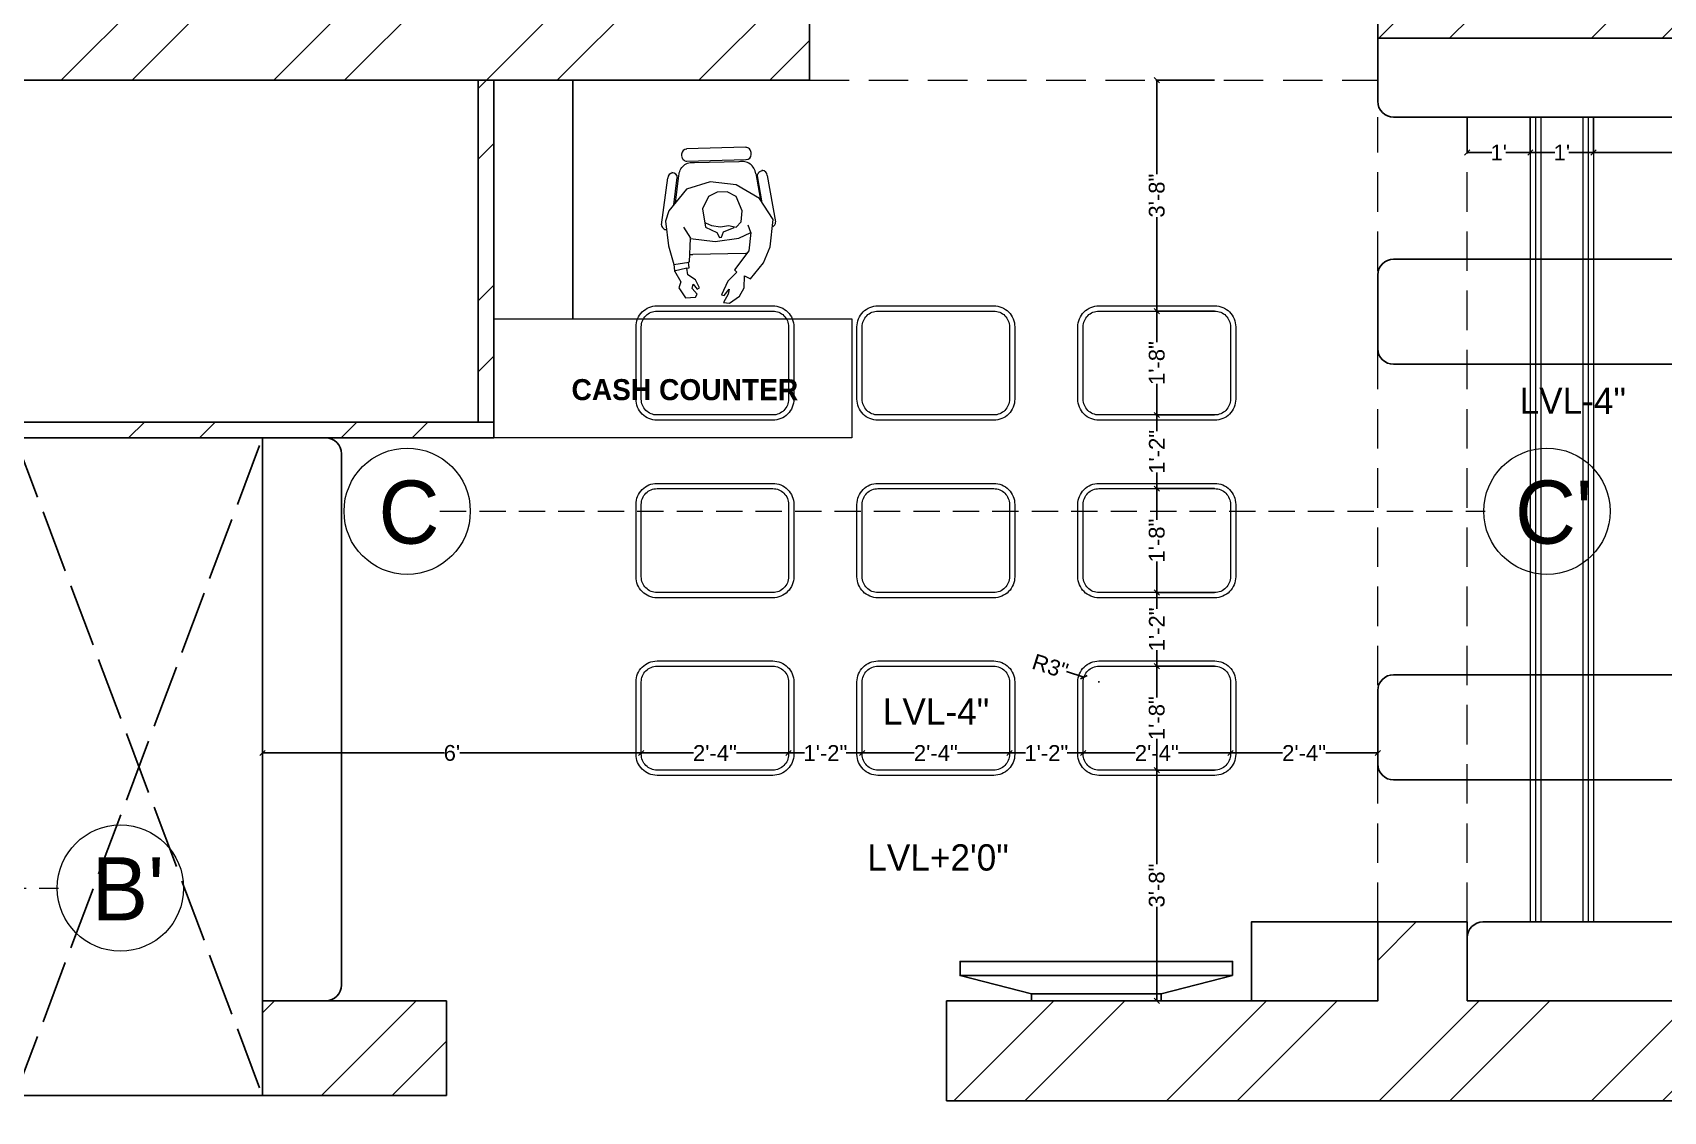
# Model space of a CAD drawing. Header units: inches. Extents: x -4677 to 18437, y -5264 to 2453.
# Drawn here: x 3620.5 to 3930.5, y 75.8 to 280.9 of the extents above; entities that cross this region are included whole.
import ezdxf

# ---------------------------------------------------------------- set-up
doc = ezdxf.new("R2010")
doc.units = ezdxf.units.IN
for name, pattern in [('ACAD_ISO02W100', [15, 12, -3]), ('DASHED', [0.75, 0.5, -0.25]), ('DASHED2', [0.375, 0.25, -0.125])]:
    doc.linetypes.add(name, pattern=pattern)
doc.layers.add('IEL-HATCH-002', color=7, linetype='Continuous')
doc.layers.add('PDF11_PDF_CH', color=7, linetype='Continuous')
doc.styles.add('HEMI', font='stylu.ttf')
doc.styles.get("Standard").update_dxf_attribs({"font": 'arial.ttf'})
doc.dimstyles.get("Standard").update_dxf_attribs({"dimtxt": 3, "dimasz": 1, "dimexe": 0.18, "dimexo": 0.0625, "dimgap": 0.09, "dimtad": 0, "dimdec": 1, "dimzin": 0, "dimdsep": 46, "dimlunit": 4, "dimtxsty": 'Standard', "dimblk": 'OBLIQUE', "dimcen": 0.09, "dimclrd": 5, "dimclre": 5, "dimclrt": 5, "dimadec": 0, "dimazin": 0, "dimtfac": 1, "dimtdec": 1, "dimtofl": 0, "dimtmove": 0, "dimatfit": 3, "dimldrblk": 'OBLIQUE', "dimfxl": 1, "dimtolj": 1, "dimtzin": 0, "dimarcsym": 0})

# ---------------------------------------------------------------- blocks, each defined once
blk = doc.blocks.new('wf')
at = {"layer": 'PDF11_PDF_CH', "lineweight": 5}
for points in [[(-7086.03, -1895.95), (-7097.27, -1896.23)], [(-7098.22, -1897.24), (-7098.22, -1897.58)], [(-7097.21, -1898.59), (-7085.97, -1898.31)], [(-7095.75, -1898.87), (-7087.27, -1898.64)], [(-7100.86, -1901.79), (-7102.04, -1910.67)], [(-7099.68, -1906.9), (-7099.01, -1901.73)], [(-7084.06, -1900.95), (-7083.16, -1906)], [(-7082.77, -1900.33), (-7082.94, -1900.39)], [(-7081.93, -1901.34), (-7080.35, -1910.11)], [(-7093.62, -1910.33), (-7092.49, -1910.84), (-7090.75, -1911.06), (-7089.23, -1910.84), (-7087.77, -1911.17), (-7086.87, -1910.11), (-7086.65, -1908.03), (-7087.77, -1905.33), (-7089.51, -1904.43), (-7091.42, -1904.49), (-7093.05, -1905.33), (-7094.18, -1907.63), (-7093.62, -1911.17), (-7091.48, -1912.13), (-7090.98, -1913.09), (-7090.58, -1913.03), (-7090.24, -1912.02), (-7088.17, -1911.23)], [(-7096.43, -1913.25), (-7097.72, -1911.12)], [(-7085.02, -1912.13), (-7085.52, -1910.78)], [(-7096.82, -1917.86), (-7099.63, -1918.31)], [(-7096.03, -1916.29), (-7086.03, -1916.06)], [(-7097.21, -1918.93), (-7099.57, -1919.49)]]:
    blk.add_lwpolyline(points, dxfattribs=at)
for points in [[(-7085.92, -1898.31, 0.414213), (-7084.96, -1897.3), (-7084.96, -1896.9)], [(-7099.35, -1906.51), (-7098.67, -1901.34, -0.458817), (-7095.71, -1898.85)], [(-7098.95, -1901.8, 0.414213), (-7100.02, -1900.78), (-7099.85, -1900.78)], [(-7082.83, -1906.51), (-7083.73, -1901.4, -0.414214), (-7082.78, -1900.39)], [(-7101.99, -1910.67, 0.414214), (-7100.98, -1911.62), (-7101.15, -1911.62)]]:
    blk.add_lwpolyline(points, format="xyb", dxfattribs=at)
blk.add_lwpolyline([(-7096.48, -1913.31), (-7091.82, -1913.87), (-7087.32, -1913.25), (-7085.02, -1912.13), (-7085.41, -1915.61), (-7088.11, -1919.27), (-7087.66, -1919.72), (-7089.4, -1921.4), (-7090.58, -1923.99), (-7090.08, -1924.16), (-7089.12, -1922.92), (-7089.35, -1923.87), (-7090.19, -1925.45), (-7089.06, -1925.56), (-7087.15, -1924.27), (-7086.25, -1922.69), (-7086.2, -1920.39), (-7085.07, -1920.95), (-7082.6, -1917.92), (-7081.31, -1914.88), (-7080.75, -1909.66), (-7083.39, -1905.72), (-7087.77, -1903.08), (-7092.77, -1902.52), (-7097.27, -1903.93), (-7100.58, -1908.03), (-7101.26, -1909.99), (-7100.64, -1914.66), (-7099.68, -1918.25), (-7099.52, -1919.43), (-7098.34, -1921.51), (-7098.67, -1922.69), (-7097.44, -1924.55), (-7095.53, -1924.44), (-7095.19, -1923.87), (-7096.14, -1922.81), (-7095.98, -1921.96), (-7095.19, -1922.92), (-7094.74, -1922.69), (-7095.53, -1921.18), (-7096.99, -1920.17), (-7097.21, -1918.93), (-7096.71, -1918.87), (-7096.88, -1917.81), (-7096.65, -1917.75)], close=True, dxfattribs=at)
for centre, radius, start, end in [((-7097.18, -1897.27), 0.983, 90.3735, 180.3735), ((-7085.95, -1896.99), 0.983, 1.8072, 91.8073), ((-7097.18, -1897.6), 0.983, 180.9887, 270.9888), ((-7086.68, -1901.26), 2.61, 5.8667, 102.464), ((-7099.83, -1901.82), 0.983, 91.192, 181.192), ((-7082.86, -1901.37), 0.983, 1.604, 91.604), ((-7101.12, -1910.47), 1.15, 271.0278, 275.4764), ((-7081.28, -1910.19), 0.983, 295.8673, 1.5711), ((-7096.12, -1912.33), 4.02, 263.3806, 271.247), ((-7086.11, -1912.1), 4.02, 271.5931, 275.6031)]:
    blk.add_arc(centre, radius, start, end, dxfattribs=at)
blk = doc.blocks.new('erh')
at = {"ltscale": 7}
for p, q in [((3599.36, 764.17), (3585.77, 760.72)), ((3623.97, 764.17), (3637.56, 760.72))]:
    blk.add_line(p, q, dxfattribs=at)
for p, q in [((3623.97, 765.54), (3599.36, 765.54)), ((3599.36, 765.54), (3599.36, 764.17)), ((3623.97, 764.17), (3599.36, 764.17)), ((3623.97, 764.17), (3623.97, 765.54))]:
    blk.add_line(p, q)
blk.add_lwpolyline([(3585.77, 760.72), (3637.56, 760.72), (3637.56, 758.04), (3585.77, 758.04)], close=True, dxfattribs=at)
blk = doc.blocks.new('wef')
at = {"layer": 'IEL-HATCH-002', "true_color": 0xc7c8ca, "transparency": 33554687}
h = blk.add_hatch(dxfattribs=at)
h.set_pattern_fill('ANSI32', color=9, scale=3)
h.paths.add_polyline_path([(9186.53, 855.43), (9120.53, 855.43), (9120.53, 925.43), (9177.53, 925.43), (9188.53, 925.43), (9188.53, 947.43), (9120.53, 947.43), (9120.53, 1123.43), (9228.53, 1123.43), (9228.53, 1135.43), (9107.53, 1135.43), (9107.53, 641.43), (9283.53, 641.43), (9283.53, 644.43), (9283.53, 769.43), (9283.53, 787.43), (9268.53, 787.43), (9268.53, 653.43), (9256.53, 653.43), (9119.53, 653.43), (9119.53, 838.43), (9131.53, 838.43), (9186.53, 838.43)])
h.paths.add_polyline_path([(9701.53, 1135.43), (9274.53, 1135.43), (9274.53, 1123.43), (9393.53, 1123.43), (9393.53, 1111.43), (9393.53, 1108.43), (9410.53, 1108.43), (9410.53, 1123.43), (9689.53, 1123.43), (9689.53, 1003.43), (9677.53, 1003.43), (9653.53, 1003.43), (9653.53, 986.43), (9687.53, 986.43), (9687.53, 868.43), (9568.53, 868.43), (9568.53, 986.43), (9603.53, 986.43), (9603.53, 1003.43), (9549.53, 1003.43), (9549.53, 864.43), (9542.53, 864.43), (9542.53, 845.43), (9712.53, 845.43), (9712.53, 662.43), (9559.53, 662.43), (9559.53, 674.43), (9559.53, 677.43), (9542.53, 677.43), (9542.53, 662.43), (9518.53, 662.43), (9460.53, 662.43), (9460.53, 643.43), (9724.53, 643.43), (9724.53, 857.43), (9701.53, 857.43)])
h.paths.add_polyline_path([(9434.53, 854.43), (9410.53, 854.43), (9410.53, 869.43), (9393.53, 869.43), (9393.53, 854.43), (9359.53, 854.43), (9243.53, 854.43), (9243.53, 837.43), (9268.53, 837.43), (9268.53, 832.43), (9283.53, 832.43), (9283.53, 837.43), (9359.53, 837.43), (9434.53, 837.43)])
h.paths.add_polyline_path([(9365.53, 662.43), (9330.53, 662.43), (9330.53, 644.43), (9365.53, 644.43)], flags=17)
h.paths.add_polyline_path([(9374.53, 837.43), (9371.53, 837.43), (9371.53, 772.43), (9374.53, 772.43)], flags=17)
h.paths.add_polyline_path([(9374.53, 772.43), (9371.53, 772.43), (9283.53, 772.43), (9283.53, 769.43), (9374.53, 769.43)], flags=17)
h.paths.add_polyline_path([(9188.53, 925.43), (9177.53, 925.43), (9177.53, 912.32), (9182.86, 912.32), (9182.86, 912.43), (9186.53, 912.43), (9188.53, 912.32)], flags=17)
h.paths.add_polyline_path([(9186.53, 891.93), (9182.86, 891.93), (9120.53, 891.93), (9120.53, 888.93), (9186.53, 888.93)], flags=17)
h.paths.add_polyline_path([(9186.53, 864.43), (9183.53, 864.43), (9183.53, 855.43), (9186.53, 855.43)], flags=17)
at = {"color": 252, "true_color": 0x939598}
for p, q in [((9542.53, 845.43), (9542.53, 864.43)), ((9434.53, 854.43), (9434.53, 837.43)), ((9712.53, 845.43), (9542.53, 845.43)), ((9542.53, 845.43), (9542.53, 833.43)), ((9371.53, 772.43), (9371.53, 837.43)), ((9374.53, 837.43), (9374.53, 777.43)), ((9374.53, 769.43), (9374.53, 837.43)), ((9389.53, 792.1), (9389.53, 837.43)), ((9697.53, 830.43), (9545.53, 830.43)), ((9667.53, 803.43), (9545.53, 803.43)), ((9542.53, 800.43), (9542.53, 786.43)), ((9647.53, 783.43), (9545.53, 783.43)), ((9283.53, 772.43), (9374.53, 772.43)), ((9283.53, 769.43), (9330.53, 769.43)), ((9283.53, 769.43), (9374.53, 769.43)), ((9330.53, 769.43), (9330.53, 753.43)), ((9330.53, 769.43), (9330.53, 769.43)), ((9342.53, 769.43), (9330.53, 769.43)), ((9345.53, 766.43), (9345.53, 665.43)), ((9330.53, 753.43), (9330.53, 662.43)), ((9545.53, 724.43), (9647.53, 724.43)), ((9542.53, 707.43), (9542.53, 721.43)), ((9545.53, 704.43), (9667.53, 704.43)), ((9542.53, 662.43), (9542.53, 677.43)), ((9542.53, 677.43), (9559.53, 677.43)), ((9559.53, 677.43), (9559.53, 662.43)), ((9562.53, 677.43), (9697.53, 677.43)), ((9559.53, 674.43), (9559.53, 662.43)), ((9330.53, 662.43), (9365.53, 662.43)), ((9330.53, 644.43), (9330.53, 662.43)), ((9330.53, 662.43), (9342.53, 662.43)), ((9365.53, 662.43), (9365.53, 644.43)), ((9460.53, 643.43), (9460.53, 662.43)), ((9460.53, 662.43), (9542.53, 662.43)), ((9559.53, 662.43), (9712.53, 662.43)), ((9330.53, 644.43), (9283.53, 644.43)), ((9365.53, 644.43), (9330.53, 644.43)), ((9460.53, 643.43), (9724.53, 643.43))]:
    blk.add_line(p, q, dxfattribs=at)
at = {"color": 252, "linetype": 'ACAD_ISO02W100', "true_color": 0x939598}
for p, q in [((9283.53, 644.43), (9330.53, 769.43)), ((9283.53, 769.43), (9330.53, 644.43))]:
    blk.add_line(p, q, dxfattribs=at)
at = {"color": 252, "true_color": 0x939598}
blk.add_lwpolyline([(9434.53, 837.43), (9359.53, 837.43), (9283.53, 837.43)], dxfattribs=at)
at = {"color": 252, "lineweight": 5, "true_color": 0x939598}
blk.add_lwpolyline([(9374.53, 769.43), (9374.53, 792.1), (9442.53, 792.1), (9442.53, 769.43)], close=True, dxfattribs=at)
at = {"color": 252, "true_color": 0x939598}
blk.add_lwpolyline([(9542.53, 677.43), (9518.53, 677.43), (9518.53, 662.43), (9542.53, 662.43)], close=True, dxfattribs=at)
for centre, start, end in [((9545.53, 833.43), 180, 270), ((9545.53, 800.43), 90, 180), ((9545.53, 786.43), 180, 270), ((9342.53, 766.43), 0, 90), ((9545.53, 721.43), 90, 180), ((9545.53, 707.43), 180, 270), ((9562.53, 674.43), 90, 180), ((9342.53, 665.43), 270, 0)]:
    blk.add_arc(centre, 3, start, end, dxfattribs=at)
at = {"color": 252, "lineweight": 5, "true_color": 0x939598}
blk.add_blockref('wf', (16508.37, 2720.64), dxfattribs=at)
at = {"color": 252, "true_color": 0x939598, "rotation": 180}
blk.add_blockref('erh', (13100.7, 1427.97), dxfattribs=at)
at = {"color": 252, "lineweight": 5, "true_color": 0x939598, "insert": (9389.27, 780.62), "char_height": 4, "width": 69.2136, "attachment_point": 1, "rotation": 359.9906, "style": 'HEMI'}
blk.add_mtext('{\\fStylus BT|b1|i0|c0|p34;CASH COUNTER}', dxfattribs=at)
blk = doc.blocks.new('_Oblique')
at = {"color": 0, "linetype": 'ByBlock', "lineweight": -2}
blk.add_line((-0.5, -0.5), (0.5, 0.5), dxfattribs=at)
blk = doc.blocks.new('*D137')
at = {"color": 5, "lineweight": -2, "transparency": 16777216}
for p, q in [((3845.15, 271.81), (3834.03, 271.81)), ((3834.21, 271.81), (3834.21, 253.94)), ((3834.21, 227.93), (3834.21, 245.79)), ((3845.15, 227.93), (3834.03, 227.93))]:
    blk.add_line(p, q, dxfattribs=at)
at = {"layer": 'Defpoints', "color": 0, "transparency": 16777216}
for p in [(3834.21, 271.81), (3845.21, 271.81), (3845.21, 227.93)]:
    blk.add_point(p, dxfattribs=at)
at = {"color": 5, "lineweight": -2, "transparency": 16777216}
for p, rotation in [((3834.21, 271.81), 90), ((3834.21, 227.93), 270)]:
    blk.add_blockref('_Oblique', p, dxfattribs=dict(at, rotation=rotation))
at = {"color": 5, "lineweight": 5, "transparency": 16777216, "insert": (3834.21, 249.87), "char_height": 3, "attachment_point": 5, "rotation": 90}
blk.add_mtext('\\A1;3\'-8"', dxfattribs=at)
blk = doc.blocks.new('*D138')
at = {"color": 5, "lineweight": -2, "transparency": 16777216}
for p, q in [((3845.15, 227.93), (3834.03, 227.93)), ((3834.21, 227.93), (3834.21, 221.99)), ((3834.21, 208.18), (3834.21, 214.11)), ((3845.15, 208.18), (3834.03, 208.18))]:
    blk.add_line(p, q, dxfattribs=at)
at = {"layer": 'Defpoints', "color": 0, "transparency": 16777216}
for p in [(3845.21, 227.93), (3834.21, 208.18), (3845.21, 208.18)]:
    blk.add_point(p, dxfattribs=at)
at = {"color": 5, "lineweight": -2, "transparency": 16777216}
for p, rotation in [((3834.21, 227.93), 90), ((3834.21, 208.18), 270)]:
    blk.add_blockref('_Oblique', p, dxfattribs=dict(at, rotation=rotation))
at = {"color": 5, "lineweight": 5, "transparency": 16777216, "insert": (3834.21, 218.05), "char_height": 3, "attachment_point": 5, "rotation": 90}
blk.add_mtext('\\A1;1\'-8"', dxfattribs=at)
blk = doc.blocks.new('*D160')
at = {"color": 5, "lineweight": -2, "transparency": 16777216}
for p, q in [((3845.15, 208.18), (3834.03, 208.18)), ((3834.21, 208.18), (3834.21, 205.11)), ((3834.21, 194.18), (3834.21, 197.24)), ((3845.15, 194.18), (3834.03, 194.18))]:
    blk.add_line(p, q, dxfattribs=at)
at = {"layer": 'Defpoints', "color": 0, "transparency": 16777216}
for p in [(3845.21, 208.18), (3834.21, 194.18), (3845.21, 194.18)]:
    blk.add_point(p, dxfattribs=at)
at = {"color": 5, "lineweight": -2, "transparency": 16777216}
for p, rotation in [((3834.21, 208.18), 90), ((3834.21, 194.18), 270)]:
    blk.add_blockref('_Oblique', p, dxfattribs=dict(at, rotation=rotation))
at = {"color": 5, "lineweight": 5, "transparency": 16777216, "insert": (3834.21, 201.18), "char_height": 3, "attachment_point": 5, "rotation": 90}
blk.add_mtext('\\A1;1\'-2"', dxfattribs=at)
blk = doc.blocks.new('*D161')
at = {"color": 5, "lineweight": -2, "transparency": 16777216}
for p, q in [((3845.15, 194.18), (3834.03, 194.18)), ((3834.21, 194.18), (3834.21, 188.24)), ((3834.21, 174.43), (3834.21, 180.36)), ((3845.15, 174.43), (3834.03, 174.43))]:
    blk.add_line(p, q, dxfattribs=at)
at = {"layer": 'Defpoints', "color": 0, "transparency": 16777216}
for p in [(3845.21, 194.18), (3834.21, 174.43), (3845.21, 174.43)]:
    blk.add_point(p, dxfattribs=at)
at = {"color": 5, "lineweight": -2, "transparency": 16777216}
for p, rotation in [((3834.21, 194.18), 90), ((3834.21, 174.43), 270)]:
    blk.add_blockref('_Oblique', p, dxfattribs=dict(at, rotation=rotation))
at = {"color": 5, "lineweight": 5, "transparency": 16777216, "insert": (3834.21, 184.3), "char_height": 3, "attachment_point": 5, "rotation": 90}
blk.add_mtext('\\A1;1\'-8"', dxfattribs=at)
blk = doc.blocks.new('*D150')
at = {"color": 5, "lineweight": -2, "transparency": 16777216}
for p, q in [((3845.15, 174.43), (3834.03, 174.43)), ((3834.21, 174.43), (3834.21, 171.36)), ((3834.21, 160.43), (3834.21, 163.49)), ((3845.15, 160.43), (3834.03, 160.43))]:
    blk.add_line(p, q, dxfattribs=at)
at = {"layer": 'Defpoints', "color": 0, "transparency": 16777216}
for p in [(3845.21, 174.43), (3834.21, 160.43), (3845.21, 160.43)]:
    blk.add_point(p, dxfattribs=at)
at = {"color": 5, "lineweight": -2, "transparency": 16777216}
for p, rotation in [((3834.21, 174.43), 90), ((3834.21, 160.43), 270)]:
    blk.add_blockref('_Oblique', p, dxfattribs=dict(at, rotation=rotation))
at = {"color": 5, "lineweight": 5, "transparency": 16777216, "insert": (3834.21, 167.43), "char_height": 3, "attachment_point": 5, "rotation": 90}
blk.add_mtext('\\A1;1\'-2"', dxfattribs=at)
blk = doc.blocks.new('*D151')
at = {"color": 5, "lineweight": -2, "transparency": 16777216}
for p, q in [((3845.15, 160.43), (3834.03, 160.43)), ((3834.21, 160.43), (3834.21, 154.49)), ((3834.21, 140.68), (3834.21, 146.61)), ((3845.15, 140.68), (3834.03, 140.68))]:
    blk.add_line(p, q, dxfattribs=at)
at = {"layer": 'Defpoints', "color": 0, "transparency": 16777216}
for p in [(3845.21, 160.43), (3834.21, 140.68), (3845.21, 140.68)]:
    blk.add_point(p, dxfattribs=at)
at = {"color": 5, "lineweight": -2, "transparency": 16777216}
for p, rotation in [((3834.21, 160.43), 90), ((3834.21, 140.68), 270)]:
    blk.add_blockref('_Oblique', p, dxfattribs=dict(at, rotation=rotation))
at = {"color": 5, "lineweight": 5, "transparency": 16777216, "insert": (3834.21, 150.55), "char_height": 3, "attachment_point": 5, "rotation": 90}
blk.add_mtext('\\A1;1\'-8"', dxfattribs=at)
blk = doc.blocks.new('*D152')
at = {"color": 5, "lineweight": -2, "transparency": 16777216}
for p, q in [((3845.15, 140.68), (3834.03, 140.68)), ((3834.21, 140.68), (3834.21, 122.82)), ((3834.21, 96.81), (3834.21, 114.67)), ((3834.27, 96.81), (3834.39, 96.81))]:
    blk.add_line(p, q, dxfattribs=at)
at = {"layer": 'Defpoints', "color": 0, "transparency": 16777216}
for p in [(3845.21, 140.68), (3834.21, 96.81), (3834.21, 96.81)]:
    blk.add_point(p, dxfattribs=at)
at = {"color": 5, "lineweight": -2, "transparency": 16777216}
for p, rotation in [((3834.21, 140.68), 90), ((3834.21, 96.81), 270)]:
    blk.add_blockref('_Oblique', p, dxfattribs=dict(at, rotation=rotation))
at = {"color": 5, "lineweight": 5, "transparency": 16777216, "insert": (3834.21, 118.74), "char_height": 3, "attachment_point": 5, "rotation": 90}
blk.add_mtext('\\A1;3\'-8"', dxfattribs=at)
blk = doc.blocks.new('*D144')
at = {"color": 5, "lineweight": -2, "transparency": 16777216}
for p, q in [((3848.21, 143.74), (3848.21, 144.11)), ((3848.21, 143.93), (3858.11, 143.93)), ((3876.21, 143.93), (3866.31, 143.93)), ((3876.21, 143.74), (3876.21, 144.11))]:
    blk.add_line(p, q, dxfattribs=at)
at = {"layer": 'Defpoints', "color": 0, "transparency": 16777216}
for p in [(3848.21, 143.68), (3876.21, 143.93), (3876.21, 143.68)]:
    blk.add_point(p, dxfattribs=at)
at = {"color": 5, "lineweight": -2, "transparency": 16777216, "rotation": 180}
blk.add_blockref('_Oblique', (3848.21, 143.93), dxfattribs=at)
at = {"color": 5, "lineweight": -2, "transparency": 16777216}
blk.add_blockref('_Oblique', (3876.21, 143.93), dxfattribs=at)
at = {"color": 5, "lineweight": 5, "transparency": 16777216, "insert": (3862.21, 143.93), "char_height": 3, "attachment_point": 5}
blk.add_mtext('\\A1;2\'-4"', dxfattribs=at)
blk = doc.blocks.new('*D145')
at = {"color": 5, "lineweight": -2, "transparency": 16777216}
for p, q in [((3820.21, 143.74), (3820.21, 144.11)), ((3820.21, 143.93), (3830.11, 143.93)), ((3848.21, 143.93), (3838.31, 143.93)), ((3848.21, 143.74), (3848.21, 144.11))]:
    blk.add_line(p, q, dxfattribs=at)
at = {"layer": 'Defpoints', "color": 0, "transparency": 16777216}
for p in [(3820.21, 143.93), (3820.21, 143.68), (3848.21, 143.68)]:
    blk.add_point(p, dxfattribs=at)
at = {"color": 5, "lineweight": -2, "transparency": 16777216, "rotation": 180}
blk.add_blockref('_Oblique', (3820.21, 143.93), dxfattribs=at)
at = {"color": 5, "lineweight": -2, "transparency": 16777216}
blk.add_blockref('_Oblique', (3848.21, 143.93), dxfattribs=at)
at = {"color": 5, "lineweight": 5, "transparency": 16777216, "insert": (3834.21, 143.93), "char_height": 3, "attachment_point": 5}
blk.add_mtext('\\A1;2\'-4"', dxfattribs=at)
blk = doc.blocks.new('*D139')
at = {"color": 5, "lineweight": -2, "transparency": 16777216}
for p, q in [((3806.21, 143.74), (3806.21, 144.11)), ((3806.21, 143.93), (3809.27, 143.93)), ((3820.21, 143.93), (3817.15, 143.93)), ((3820.21, 144), (3820.21, 144.11))]:
    blk.add_line(p, q, dxfattribs=at)
at = {"layer": 'Defpoints', "color": 0, "transparency": 16777216}
for p in [(3806.21, 143.93), (3806.21, 143.68), (3820.21, 143.93)]:
    blk.add_point(p, dxfattribs=at)
at = {"color": 5, "lineweight": -2, "transparency": 16777216, "rotation": 180}
blk.add_blockref('_Oblique', (3806.21, 143.93), dxfattribs=at)
at = {"color": 5, "lineweight": -2, "transparency": 16777216}
blk.add_blockref('_Oblique', (3820.21, 143.93), dxfattribs=at)
at = {"color": 5, "lineweight": 5, "transparency": 16777216, "insert": (3813.21, 143.93), "char_height": 3, "attachment_point": 5}
blk.add_mtext('\\A1;1\'-2"', dxfattribs=at)
blk = doc.blocks.new('*D140')
at = {"color": 5, "lineweight": -2, "transparency": 16777216}
for p, q in [((3778.21, 144), (3778.21, 144.11)), ((3778.21, 143.93), (3788.11, 143.93)), ((3806.21, 143.93), (3796.31, 143.93)), ((3806.21, 143.74), (3806.21, 144.11))]:
    blk.add_line(p, q, dxfattribs=at)
at = {"layer": 'Defpoints', "color": 0, "transparency": 16777216}
for p in [(3778.21, 143.93), (3778.21, 143.93), (3806.21, 143.68)]:
    blk.add_point(p, dxfattribs=at)
at = {"color": 5, "lineweight": -2, "transparency": 16777216, "rotation": 180}
blk.add_blockref('_Oblique', (3778.21, 143.93), dxfattribs=at)
at = {"color": 5, "lineweight": -2, "transparency": 16777216}
blk.add_blockref('_Oblique', (3806.21, 143.93), dxfattribs=at)
at = {"color": 5, "lineweight": 5, "transparency": 16777216, "insert": (3792.21, 143.93), "char_height": 3, "attachment_point": 5}
blk.add_mtext('\\A1;2\'-4"', dxfattribs=at)
blk = doc.blocks.new('*D141')
at = {"color": 5, "lineweight": -2, "transparency": 16777216}
for p, q in [((3764.21, 143.74), (3764.21, 144.11)), ((3764.21, 143.93), (3767.27, 143.93)), ((3778.21, 143.93), (3775.15, 143.93)), ((3778.21, 144), (3778.21, 144.11))]:
    blk.add_line(p, q, dxfattribs=at)
at = {"layer": 'Defpoints', "color": 0, "transparency": 16777216}
for p in [(3764.21, 143.93), (3764.21, 143.68), (3778.21, 143.93)]:
    blk.add_point(p, dxfattribs=at)
at = {"color": 5, "lineweight": -2, "transparency": 16777216, "rotation": 180}
blk.add_blockref('_Oblique', (3764.21, 143.93), dxfattribs=at)
at = {"color": 5, "lineweight": -2, "transparency": 16777216}
blk.add_blockref('_Oblique', (3778.21, 143.93), dxfattribs=at)
at = {"color": 5, "lineweight": 5, "transparency": 16777216, "insert": (3771.21, 143.93), "char_height": 3, "attachment_point": 5}
blk.add_mtext('\\A1;1\'-2"', dxfattribs=at)
blk = doc.blocks.new('*D142')
at = {"color": 5, "lineweight": -2, "transparency": 16777216}
for p, q in [((3736.21, 143.73), (3736.21, 144.11)), ((3736.21, 143.93), (3746.11, 143.93)), ((3764.21, 143.93), (3754.31, 143.93)), ((3764.21, 143.74), (3764.21, 144.11))]:
    blk.add_line(p, q, dxfattribs=at)
at = {"layer": 'Defpoints', "color": 0, "transparency": 16777216}
for p in [(3736.21, 143.93), (3736.21, 143.67), (3764.21, 143.68)]:
    blk.add_point(p, dxfattribs=at)
at = {"color": 5, "lineweight": -2, "transparency": 16777216, "rotation": 180}
blk.add_blockref('_Oblique', (3736.21, 143.93), dxfattribs=at)
at = {"color": 5, "lineweight": -2, "transparency": 16777216}
blk.add_blockref('_Oblique', (3764.21, 143.93), dxfattribs=at)
at = {"color": 5, "lineweight": 5, "transparency": 16777216, "insert": (3750.21, 143.93), "char_height": 3, "attachment_point": 5}
blk.add_mtext('\\A1;2\'-4"', dxfattribs=at)
blk = doc.blocks.new('*D143')
at = {"color": 5, "lineweight": -2, "transparency": 16777216}
for p, q in [((3664.21, 144), (3664.21, 144.11)), ((3664.21, 143.93), (3698.73, 143.93)), ((3736.21, 143.93), (3701.69, 143.93)), ((3736.21, 143.73), (3736.21, 144.11))]:
    blk.add_line(p, q, dxfattribs=at)
at = {"layer": 'Defpoints', "color": 0, "transparency": 16777216}
for p in [(3664.21, 143.93), (3664.21, 143.93), (3736.21, 143.67)]:
    blk.add_point(p, dxfattribs=at)
at = {"color": 5, "lineweight": -2, "transparency": 16777216, "rotation": 180}
blk.add_blockref('_Oblique', (3664.21, 143.93), dxfattribs=at)
at = {"color": 5, "lineweight": -2, "transparency": 16777216}
blk.add_blockref('_Oblique', (3736.21, 143.93), dxfattribs=at)
at = {"color": 5, "lineweight": 5, "transparency": 16777216, "insert": (3700.21, 143.93), "char_height": 3, "attachment_point": 5}
blk.add_mtext("\\A1;6'", dxfattribs=at)
blk = doc.blocks.new('*D153')
at = {"color": 5, "lineweight": -2, "transparency": 16777216}
for p, q in [((3817.06, 159.4), (3820.35, 158.34)), ((3823.12, 157.43), (3823.3, 157.43)), ((3823.21, 157.34), (3823.21, 157.52))]:
    blk.add_line(p, q, dxfattribs=at)
at = {"layer": 'Defpoints', "color": 0, "transparency": 16777216}
for p in [(3820.35, 158.34), (3823.21, 157.43)]:
    blk.add_point(p, dxfattribs=at)
at = {"color": 5, "lineweight": -2, "transparency": 16777216, "rotation": 342.217011307727}
blk.add_blockref('_Oblique', (3820.35, 158.34), dxfattribs=at)
at = {"color": 5, "lineweight": 5, "transparency": 16777216, "insert": (3813.96, 160.39), "char_height": 3, "attachment_point": 5, "rotation": 342.217}
blk.add_mtext('\\A1;R3"', dxfattribs=at)
blk = doc.blocks.new('*D154')
at = {"color": 5, "lineweight": -2, "transparency": 16777216}
for p, q in [((3893.21, 264.75), (3893.21, 257.89)), ((3905.21, 264.75), (3905.21, 257.89)), ((3893.21, 258.07), (3897.88, 258.07)), ((3905.21, 258.07), (3900.54, 258.07))]:
    blk.add_line(p, q, dxfattribs=at)
at = {"layer": 'Defpoints', "color": 0, "transparency": 16777216}
for p in [(3893.21, 264.81), (3905.21, 264.81), (3905.21, 258.07)]:
    blk.add_point(p, dxfattribs=at)
at = {"color": 5, "lineweight": -2, "transparency": 16777216, "rotation": 180}
blk.add_blockref('_Oblique', (3893.21, 258.07), dxfattribs=at)
at = {"color": 5, "lineweight": -2, "transparency": 16777216}
blk.add_blockref('_Oblique', (3905.21, 258.07), dxfattribs=at)
at = {"color": 5, "lineweight": 5, "transparency": 16777216, "insert": (3899.21, 258.07), "char_height": 3, "attachment_point": 5}
blk.add_mtext("\\A1;1'", dxfattribs=at)
blk = doc.blocks.new('*D155')
at = {"color": 5, "lineweight": -2, "transparency": 16777216}
for p, q in [((3905.21, 264.75), (3905.21, 257.89)), ((3917.21, 264.75), (3917.21, 257.89)), ((3905.21, 258.07), (3909.88, 258.07)), ((3917.21, 258.07), (3912.54, 258.07))]:
    blk.add_line(p, q, dxfattribs=at)
at = {"layer": 'Defpoints', "color": 0, "transparency": 16777216}
for p in [(3905.21, 264.81), (3917.21, 264.81), (3917.21, 258.07)]:
    blk.add_point(p, dxfattribs=at)
at = {"color": 5, "lineweight": -2, "transparency": 16777216, "rotation": 180}
blk.add_blockref('_Oblique', (3905.21, 258.07), dxfattribs=at)
at = {"color": 5, "lineweight": -2, "transparency": 16777216}
blk.add_blockref('_Oblique', (3917.21, 258.07), dxfattribs=at)
at = {"color": 5, "lineweight": 5, "transparency": 16777216, "insert": (3911.21, 258.07), "char_height": 3, "attachment_point": 5}
blk.add_mtext("\\A1;1'", dxfattribs=at)
blk = doc.blocks.new('*D156')
at = {"color": 5, "lineweight": -2, "transparency": 16777216}
for p, q in [((3917.21, 264.75), (3917.21, 257.89)), ((4007.21, 264.75), (4007.21, 257.89)), ((3917.21, 258.07), (3958.15, 258.07)), ((4007.21, 258.07), (3966.28, 258.07))]:
    blk.add_line(p, q, dxfattribs=at)
at = {"layer": 'Defpoints', "color": 0, "transparency": 16777216}
for p in [(3917.21, 264.81), (4007.21, 264.81), (4007.21, 258.07)]:
    blk.add_point(p, dxfattribs=at)
at = {"color": 5, "lineweight": -2, "transparency": 16777216, "rotation": 180}
blk.add_blockref('_Oblique', (3917.21, 258.07), dxfattribs=at)
at = {"color": 5, "lineweight": -2, "transparency": 16777216}
blk.add_blockref('_Oblique', (4007.21, 258.07), dxfattribs=at)
at = {"color": 5, "lineweight": 5, "transparency": 16777216, "insert": (3962.21, 258.07), "char_height": 3, "attachment_point": 5}
blk.add_mtext('\\A1;7\'-6"', dxfattribs=at)

msp = doc.modelspace()

# ---------------------------------------------------------------- linework, layer by layer
at = {"color": 241, "linetype": 'DASHED2', "lineweight": 5, "ltscale": 30, "true_color": 0xf7abae}
for p, q in [((3768.21, 271.81), (3876.21, 271.81)), ((3876.21, 111.81), (3876.21, 264.81)), ((3893.21, 111.81), (3893.21, 264.81))]:
    msp.add_line(p, q, dxfattribs=at)
at = {"color": 240, "linetype": 'DASHED', "lineweight": 5, "ltscale": 10, "true_color": 0xed1f24}
for p, q in [((3697.94, 189.88), (3896.6, 189.88)), ((3426.77, 118.26), (3625.43, 118.26))]:
    msp.add_line(p, q, dxfattribs=at)
at = {"lineweight": 5}
for points in [[(3905.21, 264.81), (3905.21, 111.81)], [(3917.21, 264.81), (3917.21, 111.81)]]:
    msp.add_lwpolyline(points, dxfattribs=at)
at = {"color": 51, "lineweight": 5, "true_color": 0xf7f281}
for points in [[(3906.21, 264.81), (3906.21, 111.81)], [(3907.21, 264.81), (3907.21, 111.81)], [(3915.21, 264.81), (3915.21, 111.81)], [(3916.21, 264.81), (3916.21, 111.81)]]:
    msp.add_lwpolyline(points, dxfattribs=at)
at = {"color": 2, "lineweight": 5, "true_color": 0xf1eb1f}
for points in [[(3739.21, 228.93), (3761.21, 228.93, -0.414214), (3765.21, 224.93), (3765.21, 211.18, -0.414214), (3761.21, 207.18), (3739.21, 207.18, -0.414214), (3735.21, 211.18), (3735.21, 224.93, -0.414214)], [(3781.21, 228.93), (3803.21, 228.93, -0.414214), (3807.21, 224.93), (3807.21, 211.18, -0.414214), (3803.21, 207.18), (3781.21, 207.18, -0.414214), (3777.21, 211.18), (3777.21, 224.93, -0.414214)], [(3823.21, 228.93), (3845.21, 228.93, -0.414214), (3849.21, 224.93), (3849.21, 211.18, -0.414214), (3845.21, 207.18), (3823.21, 207.18, -0.414214), (3819.21, 211.18), (3819.21, 224.93, -0.414214)], [(3739.21, 195.18), (3761.21, 195.18, -0.414214), (3765.21, 191.18), (3765.21, 177.43, -0.414214), (3761.21, 173.43), (3739.21, 173.43, -0.414214), (3735.21, 177.43), (3735.21, 191.18, -0.414214)], [(3781.21, 195.18), (3803.21, 195.18, -0.414214), (3807.21, 191.18), (3807.21, 177.43, -0.414214), (3803.21, 173.43), (3781.21, 173.43, -0.414214), (3777.21, 177.43), (3777.21, 191.18, -0.414214)], [(3823.21, 195.18), (3845.21, 195.18, -0.414214), (3849.21, 191.18), (3849.21, 177.43, -0.414214), (3845.21, 173.43), (3823.21, 173.43, -0.414214), (3819.21, 177.43), (3819.21, 191.18, -0.414214)], [(3739.21, 161.43), (3761.21, 161.43, -0.414214), (3765.21, 157.43), (3765.21, 143.68, -0.414214), (3761.21, 139.68), (3739.21, 139.68, -0.414214), (3735.21, 143.68), (3735.21, 157.43, -0.414214)], [(3781.21, 161.43), (3803.21, 161.43, -0.414214), (3807.21, 157.43), (3807.21, 143.68, -0.414214), (3803.21, 139.68), (3781.21, 139.68, -0.414214), (3777.21, 143.68), (3777.21, 157.43, -0.414214)], [(3823.21, 161.43), (3845.21, 161.43, -0.414214), (3849.21, 157.43), (3849.21, 143.68, -0.414214), (3845.21, 139.68), (3823.21, 139.68, -0.414214), (3819.21, 143.68), (3819.21, 157.43, -0.414214)]]:
    msp.add_lwpolyline(points, format="xyb", close=True, dxfattribs=at)
at = {"lineweight": 5}
for points in [[(3739.21, 227.93), (3761.21, 227.93, -0.414214), (3764.21, 224.93), (3764.21, 211.18, -0.414214), (3761.21, 208.18), (3739.21, 208.18, -0.414214), (3736.21, 211.18), (3736.21, 224.93, -0.414214)], [(3781.21, 227.93), (3803.21, 227.93, -0.414214), (3806.21, 224.93), (3806.21, 211.18, -0.414214), (3803.21, 208.18), (3781.21, 208.18, -0.414214), (3778.21, 211.18), (3778.21, 224.93, -0.414214)], [(3823.21, 227.93), (3845.21, 227.93, -0.414214), (3848.21, 224.93), (3848.21, 211.18, -0.414214), (3845.21, 208.18), (3823.21, 208.18, -0.414214), (3820.21, 211.18), (3820.21, 224.93, -0.414214)], [(3739.21, 194.18), (3761.21, 194.18, -0.414214), (3764.21, 191.18), (3764.21, 177.43, -0.414214), (3761.21, 174.43), (3739.21, 174.43, -0.414214), (3736.21, 177.43), (3736.21, 191.18, -0.414214)], [(3781.21, 194.18), (3803.21, 194.18, -0.414214), (3806.21, 191.18), (3806.21, 177.43, -0.414214), (3803.21, 174.43), (3781.21, 174.43, -0.414214), (3778.21, 177.43), (3778.21, 191.18, -0.414214)], [(3823.21, 194.18), (3845.21, 194.18, -0.414214), (3848.21, 191.18), (3848.21, 177.43, -0.414214), (3845.21, 174.43), (3823.21, 174.43, -0.414214), (3820.21, 177.43), (3820.21, 191.18, -0.414214)], [(3739.21, 160.43), (3761.21, 160.43, -0.414214), (3764.21, 157.43), (3764.21, 143.68, -0.414214), (3761.21, 140.68), (3739.21, 140.68, -0.414214), (3736.21, 143.68), (3736.21, 157.43, -0.414214)], [(3781.21, 160.43), (3803.21, 160.43, -0.414214), (3806.21, 157.43), (3806.21, 143.68, -0.414214), (3803.21, 140.68), (3781.21, 140.68, -0.414214), (3778.21, 143.68), (3778.21, 157.43, -0.414214)], [(3823.21, 160.43), (3845.21, 160.43, -0.414214), (3848.21, 157.43), (3848.21, 143.68, -0.414214), (3845.21, 140.68), (3823.21, 140.68, -0.414214), (3820.21, 143.68), (3820.21, 157.43, -0.414214)]]:
    msp.add_lwpolyline(points, format="xyb", close=True, dxfattribs=at)
at = {"color": 240, "lineweight": 5, "ltscale": 10, "true_color": 0xed1f24}
for centre in [(3691.71, 189.88), (3908.37, 189.88), (3637.2, 118.26)]:
    msp.add_circle(centre, 12, dxfattribs=at)

# ---------------------------------------------------------------- block references
at = {"lineweight": 5}
msp.add_blockref('wef', (-5666.32, -565.62), dxfattribs=at)

# ---------------------------------------------------------------- texts
at = {"lineweight": 5, "char_height": 5, "attachment_point": 1, "rotation": 359.9906, "style": 'HEMI'}
for s, insert, width in [('\\pxt3;LVL-4"', (3903.18, 213.4), 57.0108), ('\\pxt3;LVL-4"', (3782.14, 154.34), 22.6935), ('LVL+2\'0"', (3779.18, 126.58), 57.0108)]:
    msp.add_mtext(s, dxfattribs=dict(at, insert=insert, width=width))
at = {"color": 240, "lineweight": 5, "true_color": 0xed1f24, "char_height": 12, "width": 10.3511, "attachment_point": 1, "rotation": 359.9906, "style": 'HEMI'}
for s, insert in [('C', (3686.26, 195.72)), ("C'", (3902.3, 195.72)), ("B'", (3631.75, 124.11))]:
    msp.add_mtext(s, dxfattribs=dict(at, insert=insert))

# ---------------------------------------------------------------- dimensions: what is measured, and where the dimension line sits
at = {"lineweight": 5}
for base, p1, p2, picture, middle in [((3834.21, 271.81), (3845.21, 227.93), (3845.21, 271.81), '*D137', (3834.21, 249.87)), ((3834.21032776, 208.17602604), (3845.21032776, 227.92602604), (3845.21032776, 208.17602604), '*D138', (3834.21032776, 218.05102604))]:
    dim = msp.add_linear_dim(base=base, p1=p1, p2=p2, angle=90, dimstyle='Standard', dxfattribs=at)
    dim.commit()
    dim.dimension.update_dxf_attribs({"geometry": picture, "text_midpoint": middle})
for base, p1, p2, picture, middle in [((3905.21, 258.07), (3893.21, 264.81), (3905.21, 264.81), '*D154', (3899.21, 258.07)), ((3806.21, 143.93), (3820.21, 143.93), (3806.21, 143.68), '*D139', (3813.21, 143.93)), ((3820.21, 143.93), (3848.21, 143.68), (3820.21, 143.68), '*D145', (3834.21, 143.93)), ((3876.21, 143.93), (3848.21, 143.68), (3876.21, 143.68), '*D144', (3862.21, 143.93))]:
    dim = msp.add_linear_dim(base=base, p1=p1, p2=p2, dimstyle='Standard', dxfattribs=at)
    dim.commit()
    dim.dimension.update_dxf_attribs({"geometry": picture, "text_midpoint": middle})
for base, p1, p2, picture, middle in [((3917.21, 258.07), (3905.21, 264.81), (3917.21, 264.81), '*D155', (3911.21, 258.07)), ((4007.21, 258.07), (3917.21, 264.81), (4007.21, 264.81), '*D156', (3962.21, 258.07)), ((3664.21, 143.93), (3736.21, 143.67), (3664.21, 143.93), '*D143', (3700.21, 143.93)), ((3736.21, 143.93), (3764.21, 143.68), (3736.21, 143.67), '*D142', (3750.21, 143.93)), ((3764.21, 143.93), (3778.21, 143.93), (3764.21, 143.68), '*D141', (3771.21, 143.93)), ((3778.21, 143.93), (3806.21, 143.68), (3778.21, 143.93), '*D140', (3792.21, 143.93))]:
    dim = msp.add_linear_dim(base=base, p1=p1, p2=p2, dimstyle='Standard', override={"dimtmove": 1}, dxfattribs=at)
    dim.commit()
    dim.dimension.update_dxf_attribs({"geometry": picture, "text_midpoint": middle})
for base, p1, p2, picture, middle in [((3834.21, 194.18), (3845.21, 208.18), (3845.21, 194.18), '*D160', (3834.21, 201.18)), ((3834.21032776, 174.42602604), (3845.21032776, 194.17602604), (3845.21032776, 174.42602604), '*D161', (3834.21032776, 184.30102604)), ((3834.21, 160.43), (3845.21, 174.43), (3845.21, 160.43), '*D150', (3834.21, 167.43)), ((3834.21032776, 140.67602604), (3845.21032776, 160.42602604), (3845.21032776, 140.67602604), '*D151', (3834.21032776, 150.55102604)), ((3834.21, 96.81), (3845.21, 140.68), (3834.21, 96.81), '*D152', (3834.21, 118.74))]:
    dim = msp.add_linear_dim(base=base, p1=p1, p2=p2, angle=90, dimstyle='Standard', override={"dimtmove": 1}, dxfattribs=at)
    dim.commit()
    dim.dimension.update_dxf_attribs({"geometry": picture, "text_midpoint": middle})
dim = msp.add_radius_dim(center=(3823.21, 157.43), mpoint=(3820.35, 158.34), dimstyle='Standard', dxfattribs=at)
dim.commit()
dim.dimension.update_dxf_attribs({"geometry": '*D153', "text_midpoint": (3813.96, 160.39), "dimtype": 164})

doc.saveas('drawing.dxf')
